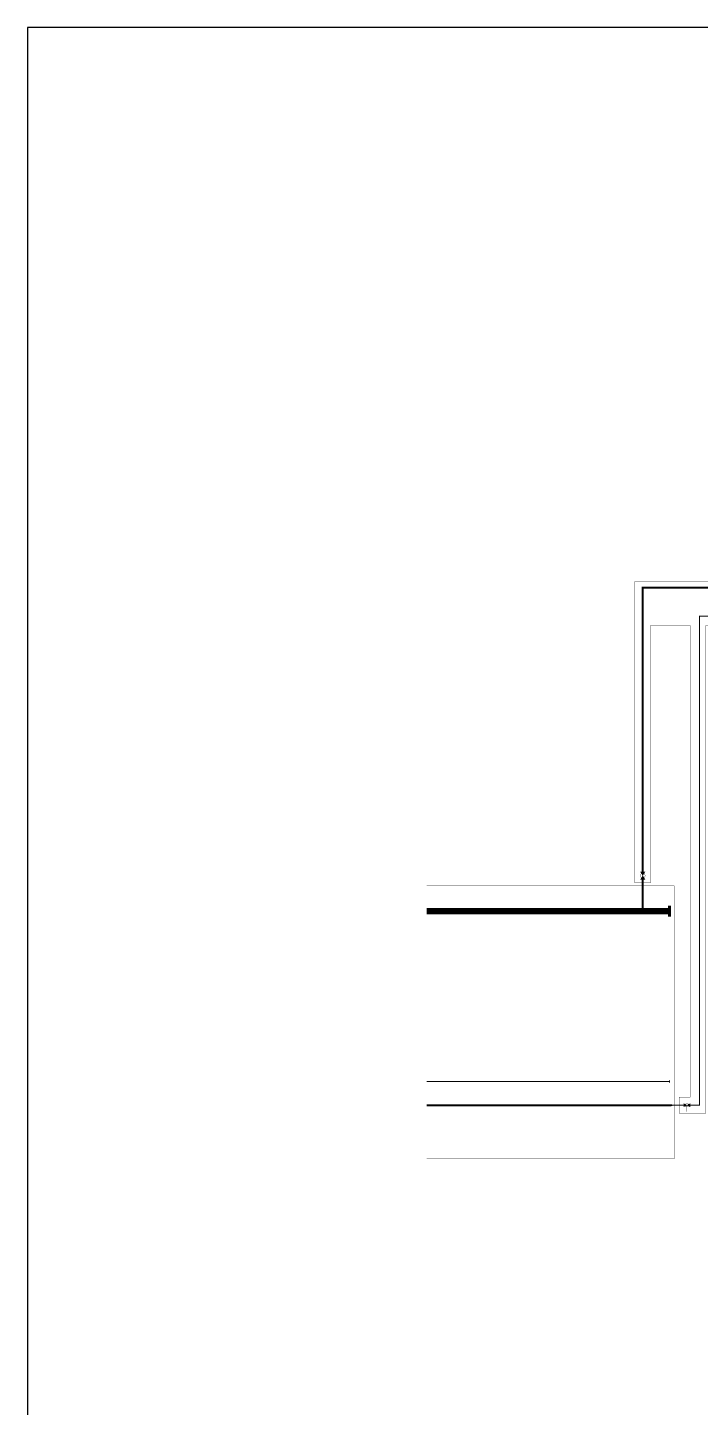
# Model space of a CAD drawing. Header units: millimetres. Extents: x 0 to 2500, y 0 to 1760.
# Drawn here: x 0 to 427, y 885 to 1760 of the extents above; entities that cross this region are included whole.
import ezdxf

# ---------------------------------------------------------------- set-up
doc = ezdxf.new("R2010")
doc.units = ezdxf.units.MM
doc.linetypes.add('ACAD_ISO04W100', pattern=[30, 24, -3, 0, -3])
for name, color, linetype in [('Краны шар.150', 7, 'Continuous'), ('Краны шар.ручн.80', 7, 'Continuous'), ('Трубы 159', 7, 'Continuous'), ('Трубы 219', 7, 'Continuous'), ('Трубы 720', 7, 'Continuous'), ('Трубы 89', 7, 'Continuous'), ('Штрих пункт.', 7, 'ACAD_ISO04W100')]:
    doc.layers.add(name, color=color, linetype=linetype)

# ---------------------------------------------------------------- blocks, each defined once
blk = doc.blocks.new('Заглушка 720')
at = {"layer": 'Трубы 720', "const_width": 2}
blk.add_lwpolyline([(0, 3.5), (0, -3.5)], dxfattribs=at)
blk = doc.blocks.new('Заглушка 89')
at = {"layer": 'Трубы 89', "const_width": 0.5}
blk.add_lwpolyline([(0, 1), (0, -1)], dxfattribs=at)
blk = doc.blocks.new('Кран шар.ручн.80 непрох.')
at = {"layer": 'Краны шар.ручн.80'}
h = blk.add_hatch(color=256, dxfattribs=at)
h.paths.add_polyline_path([(2, 0), (0, 1), (0, -1)])
h.paths.add_polyline_path([(2, 0), (4, -1), (4, 1)])
at = {"layer": 'Краны шар.ручн.80', "const_width": 0.2}
blk.add_lwpolyline([(0, -1), (0, 1), (4, -1), (4, 1)], close=True, dxfattribs=at)
blk.add_lwpolyline([(0.875, 0, 1), (3.125, 0, 1), (0.875, 0, 1)], format="xyb", dxfattribs=at)
blk.add_lwpolyline([(2, 4), (2, 0)], dxfattribs=at)
blk = doc.blocks.new('Кран шар.150 непрох.')
at = {"layer": 'Трубы 219'}
h = blk.add_hatch(color=256, dxfattribs=at)
h.paths.add_polyline_path([(2.5, 0), (0, 1.5), (0, -1.5)])
h.paths.add_polyline_path([(2.5, 0), (5, -1.5), (5, 1.5)])
at = {"layer": 'Краны шар.150', "const_width": 0.2}
blk.add_lwpolyline([(5, -1.5), (0, 1.5), (0, -1.5), (5, 1.5)], close=True, dxfattribs=at)
for points in [[(3.79, 0.77, 0.56619), (1.21, 0.77)], [(1.21, -0.77, 0.56619), (3.79, -0.77)]]:
    blk.add_lwpolyline(points, format="xyb", dxfattribs=at)

msp = doc.modelspace()

# ---------------------------------------------------------------- linework, layer by layer
msp.add_lwpolyline([(0, 0), (2500, 0), (2500, 1760), (0, 1760)], close=True)
at = {"layer": 'Трубы 159'}
for points in [[(947, 1374.5, 1.3, 1.3, 0), (947, 1396, 1.3, 1.3, 0), (450, 1396, 1.3, 1.3, 0), (450, 1405, 1.3, 1.3, 0), (390, 1405, 1.3, 1.3, 0), (390, 1225, 0, 0, 0)], [(409, 1077, 0.6, 1.3, 0), (408, 1077, 0.6, 0.6, 0)]]:
    msp.add_lwpolyline(points, format="xyseb", dxfattribs=at)
at = {"layer": 'Трубы 159', "const_width": 1.3}
for points in [[(390, 1220), (390, 1200)], [(408, 1077), (253, 1077)]]:
    msp.add_lwpolyline(points, dxfattribs=at)
at = {"layer": 'Трубы 720'}
msp.add_lwpolyline([(407, 1200, 4, 4, 0), (253, 1200, 0, 0, 0)], format="xyseb", dxfattribs=at)
at = {"layer": 'Трубы 89'}
msp.add_lwpolyline([(943, 1374.5, 0.6, 0.6, 0), (943, 1387, 0.6, 0.6, 0), (426, 1387, 0.6, 0.6, 0), (426, 1077, 0.6, 0.6, 0), (420, 1077, 0, 0, 0)], format="xyseb", dxfattribs=at)
at = {"layer": 'Трубы 89', "const_width": 0.6}
for points in [[(407, 1092), (253, 1092)], [(416, 1077), (409, 1077)]]:
    msp.add_lwpolyline(points, dxfattribs=at)
at = {"layer": 'Штрих пункт.', "ltscale": 0.7, "const_width": 0.2}
msp.add_lwpolyline([(385, 1409), (385, 1218), (395, 1218), (395, 1381), (420, 1381), (420, 1082), (413, 1082), (413, 1072), (430, 1072), (430, 1381), (456, 1381), (456, 1409)], close=True, dxfattribs=at)
at = {"layer": 'Штрих пункт.', "const_width": 0.2}
msp.add_lwpolyline([(253, 1216), (410, 1216), (410, 1043), (253, 1043)], dxfattribs=at)

# ---------------------------------------------------------------- block references
at = {"layer": 'Краны шар.150', "rotation": 270}
msp.add_blockref('Кран шар.150 непрох.', (390, 1225), dxfattribs=at)
at = {"layer": 'Краны шар.ручн.80', "rotation": 180}
msp.add_blockref('Кран шар.ручн.80 непрох.', (420, 1077), dxfattribs=at)
at = {"layer": 'Трубы 159'}
msp.add_blockref('Заглушка 720', (407, 1200), dxfattribs=at)
at = {"layer": 'Трубы 89'}
msp.add_blockref('Заглушка 89', (407, 1092), dxfattribs=at)

doc.saveas('drawing.dxf')
